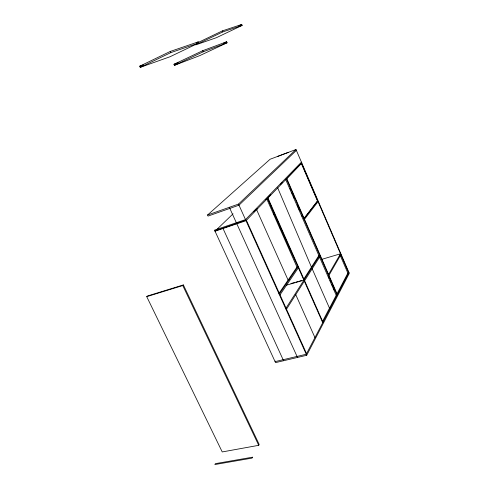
<?xml version="1.0" encoding="UTF-8"?>
<svg xmlns="http://www.w3.org/2000/svg" width="489" height="489" viewBox="0 0 489 489"><rect width="100%" height="100%" fill="white"/><g stroke="black" fill="none" stroke-linecap="round" stroke-linejoin="round"><path stroke-width="0.73" d="M301.438 162.122L245.496 219.604L214.537 230.142L275.539 362.624L306.719 355.271L349.293 273.327L295.998 149.5L270.105 159.243L207.562 215.001L208.057 216.077L238.987 205.184L296.389 150.398M258.724 445.32L259.176 444.452L183.375 284.928L147.378 296.022L146.731 296.652L222.232 451.94L258.724 445.32L182.77 285.552L183.375 284.928M348.926 272.495L306.255 354.25L275.081 361.622L275.423 361.041M322.343 321.799L336.218 295.319L337.141 295.069L286.365 178.656L286.664 178.351L337.373 294.635M336.793 294.225L347.85 273.125L348.724 272.88L301.45 163.094L301.707 162.825M328.956 275.344L340.87 254.641M328.565 274.445L340.503 253.791M286.163 309.72L320.191 256.199M286.028 308.143L303.883 280.191L286.377 285.203M304.176 279.732L319.794 255.289L318.871 255.564L303.59 279.402M280.02 294.824L298.382 267.77M279.195 294.286L298.247 266.346M278.919 293.461L296.964 267.08L297.948 266.786M304.182 218.528L317.502 201.016L303.907 218.559L304.311 219.488L317.874 201.89L301.279 163.363L286.762 178.577M301.799 163.039L245.991 220.698L215.032 231.211L215.466 230.79M253.779 211.951L255.888 209.781M265.619 199.75L267.617 198.351L296.964 267.08L266.639 198.693M267.501 197.807L270.588 194.622M280.38 184.53L282.446 182.403M215.349 230.539L214.916 230.961L246.279 220.026L306.56 353.663M216.016 230.258L233.057 213.821M207.562 215.001L238.491 204.084L295.998 149.5M139.707 66.198L170.233 51.449L198.271 41.871L198.76 42.971L169.995 56.761L140.239 67.354L139.707 66.198L143.253 64.945M140.239 67.354L170.765 52.641L198.76 42.971M196.217 42.861L198.271 41.871M197.978 42.598L222.361 30.893L241.749 24.45L242.159 25.404L216.401 37.696L195.71 44.89L222.807 31.913L242.159 25.404M239.035 25.746L241.749 24.45M173.956 64.291L202.709 50.703L226.658 41.767L227.098 42.781L199.958 55.532L174.432 65.355L173.956 64.291L178.216 62.665M174.432 65.355L203.192 51.797L227.098 42.781M223.265 43.362L226.658 41.767M277.318 156.535L288.265 152.415M257.422 208.889L256.413 209.237L288.088 280.056L289.103 279.763M146.731 296.652L182.77 285.552M321.719 259.359L340.509 253.785M290.918 283.534L294.531 282.501M295.973 282.086L298.137 281.462M299.586 281.053L301.75 280.429M330.442 307.911L329.488 308.162L312.165 268.767M223.015 228.497L283.583 360.723M229.341 207.312L297.501 357.447M170.233 51.449L170.765 52.641M238.491 204.084L306.719 355.271M295.747 294.635L314.947 337.593M202.709 50.703L203.192 51.797M322.984 322.196L267.856 197.758L267.514 198.112L322.722 322.697M273.785 213.669L274.708 215.759M279.653 226.914L280.582 229.005M311.45 267.141L277.715 187.923M222.361 30.893L222.807 31.913M290.044 188.546L290.643 189.921M291.847 192.672L292.746 194.738M293.351 196.113L294.25 198.179M297.251 205.062L298.156 207.128M298.755 208.503L299.659 210.57M301.762 215.392L302.361 216.768M328.639 276.988L329.238 278.363M330.142 280.429L330.741 281.805M331.945 284.555L332.844 286.621M333.443 288.003L334.348 290.063M285.545 179.212L318.871 255.564M319.568 257.171L336.218 295.319M339.996 254.897L347.85 273.125M252.526 457.197L252.055 458.107L214.854 464.55L215.38 463.651L252.526 457.197"/></g></svg>
